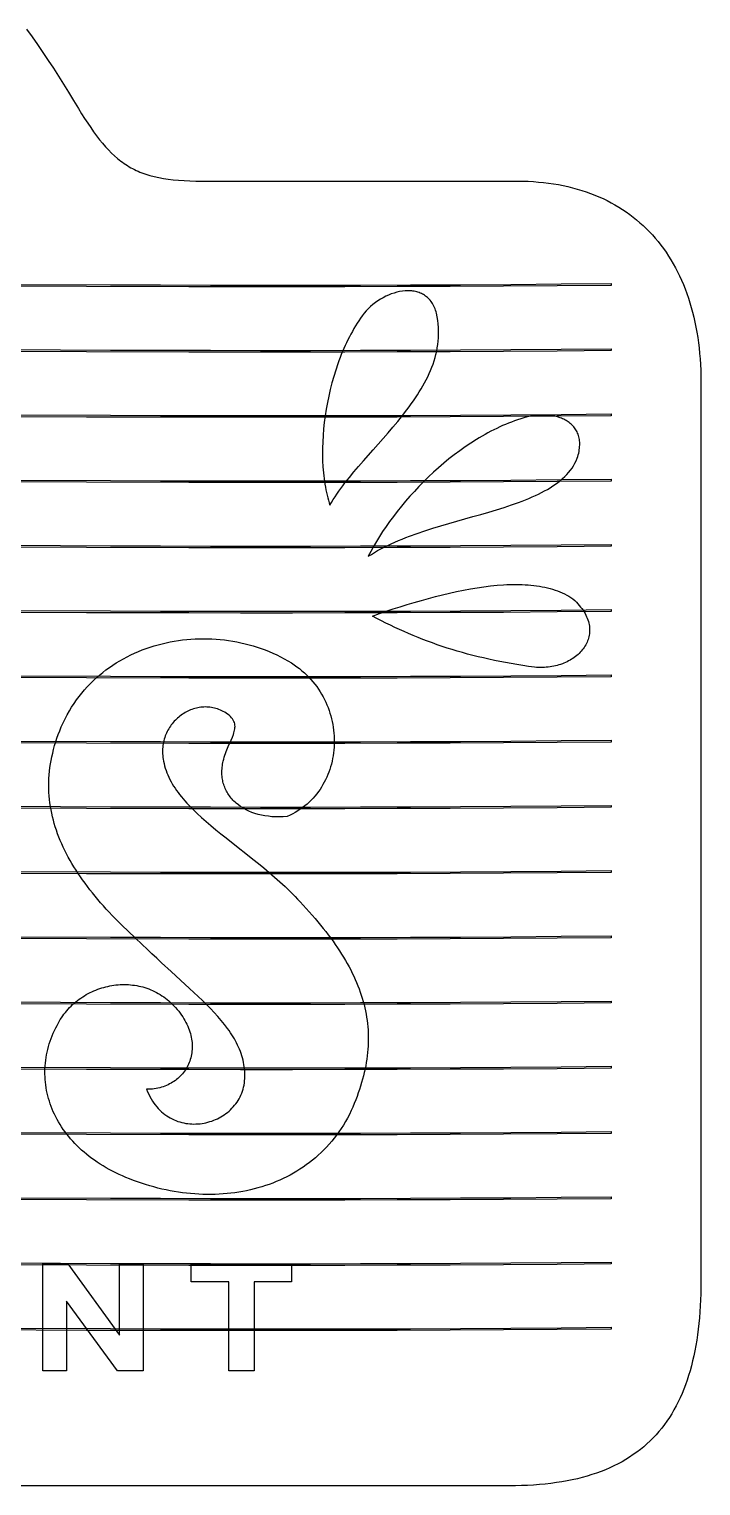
# Model space of a CAD drawing. Header units: millimetres. Extents: x 0 to 2228, y 0 to 1270.
# Drawn here: x 1789 to 2228, y 0 to 952 of the extents above; entities that cross this region are included whole.
import ezdxf

# ---------------------------------------------------------------- set-up
doc = ezdxf.new("R2010")
doc.units = ezdxf.units.MM
for name, color, linetype in [('CUT_CABINET', 1, 'Continuous'), ('DETAIL_ENGRAVE', 8, 'Continuous'), ('VINYL_ESPRESSO', 7, 'Continuous'), ('VINYL_GOLD', 2, 'Continuous'), ('VINYL_GREEN', 3, 'Continuous'), ('VINYL_RED', 1, 'Continuous')]:
    doc.layers.add(name, color=color, linetype=linetype)

msp = doc.modelspace()

# ---------------------------------------------------------------- linework, layer by layer
at = {"layer": 'CUT_CABINET'}
msp.add_lwpolyline([(1787.57, 951.5), (1791.18, 946.46), (1794.75, 941.38), (1798.26, 936.27), (1801.72, 931.12), (1805.14, 925.95), (1808.5, 920.74), (1811.82, 915.5), (1815.08, 910.23), (1818.29, 904.92), (1821.45, 899.58), (1823.51, 896.26), (1825.54, 893.09), (1827.53, 890.05), (1829.49, 887.15), (1831.43, 884.39), (1833.36, 881.77), (1835.28, 879.28), (1837.2, 876.91), (1839.13, 874.67), (1841.08, 872.56), (1843.05, 870.57), (1845.04, 868.69), (1847.08, 866.93), (1849.16, 865.29), (1850.22, 864.51), (1851.29, 863.76), (1852.37, 863.03), (1853.48, 862.33), (1854.59, 861.66), (1855.73, 861.01), (1856.88, 860.39), (1858.05, 859.8), (1859.25, 859.23), (1860.46, 858.69), (1861.69, 858.17), (1862.95, 857.67), (1864.23, 857.2), (1865.54, 856.75), (1868.22, 855.93), (1871.02, 855.19), (1873.93, 854.54), (1876.96, 853.98), (1880.12, 853.5), (1883.42, 853.11), (1886.86, 852.79), (1890.46, 852.54), (1894.21, 852.37), (1898.13, 852.27), (1902.21, 852.24), (2108.31, 852.24), (2111.81, 852.2), (2115.27, 852.09), (2118.68, 851.91), (2122.05, 851.65), (2125.37, 851.33), (2128.64, 850.93), (2131.87, 850.46), (2135.05, 849.93), (2138.18, 849.32), (2141.26, 848.64), (2144.3, 847.89), (2147.29, 847.08), (2150.23, 846.19), (2153.12, 845.24), (2155.96, 844.23), (2158.75, 843.14), (2161.49, 841.99), (2164.18, 840.77), (2166.82, 839.49), (2169.41, 838.14), (2171.95, 836.73), (2174.43, 835.26), (2176.87, 833.72), (2179.25, 832.12), (2181.58, 830.45), (2183.86, 828.72), (2186.08, 826.93), (2188.25, 825.08), (2190.37, 823.17), (2192.43, 821.2), (2194.44, 819.17), (2196.39, 817.08), (2198.29, 814.92), (2200.13, 812.71), (2201.92, 810.45), (2203.65, 808.12), (2205.32, 805.74), (2206.94, 803.3), (2208.5, 800.8), (2210.01, 798.25), (2211.45, 795.64), (2212.84, 792.98), (2214.17, 790.26), (2215.44, 787.49), (2216.65, 784.66), (2217.81, 781.78), (2218.9, 778.85), (2219.93, 775.86), (2220.91, 772.83), (2221.82, 769.74), (2222.67, 766.6), (2223.46, 763.41), (2224.19, 760.17), (2224.86, 756.88), (2225.47, 753.54), (2226.01, 750.15), (2226.49, 746.71), (2226.91, 743.23), (2227.26, 739.7), (2227.55, 736.12), (2227.78, 732.49), (2227.94, 728.82), (2228.04, 725.1), (2228.07, 721.34), (2228.07, 133.68), (2228.04, 129.54), (2227.96, 125.46), (2227.83, 121.45), (2227.64, 117.5), (2227.4, 113.61), (2227.1, 109.79), (2226.75, 106.04), (2226.34, 102.35), (2225.88, 98.73), (2225.35, 95.17), (2224.78, 91.68), (2224.14, 88.25), (2223.45, 84.89), (2222.7, 81.59), (2221.89, 78.36), (2221.02, 75.2), (2220.09, 72.1), (2219.11, 69.06), (2218.06, 66.09), (2216.95, 63.19), (2215.79, 60.35), (2214.56, 57.57), (2213.27, 54.86), (2211.91, 52.22), (2210.5, 49.64), (2209.02, 47.13), (2207.48, 44.68), (2205.88, 42.3), (2204.21, 39.98), (2202.48, 37.73), (2200.69, 35.54), (2198.83, 33.42), (2196.9, 31.36), (2194.91, 29.37), (2192.85, 27.45), (2190.73, 25.59), (2188.54, 23.79), (2186.28, 22.06), (2183.95, 20.4), (2181.56, 18.8), (2179.1, 17.27), (2176.57, 15.8), (2173.97, 14.39), (2171.3, 13.06), (2168.56, 11.78), (2165.75, 10.57), (2162.87, 9.43), (2159.92, 8.36), (2156.9, 7.34), (2153.81, 6.4), (2150.64, 5.52), (2147.4, 4.7), (2144.09, 3.95), (2140.71, 3.26), (2137.25, 2.64), (2133.71, 2.09), (2130.11, 1.6), (2126.43, 1.17), (2122.67, 0.82), (2118.84, 0.52), (2114.93, 0.29), (2110.94, 0.13), (2106.88, 0.03), (2102.74, 0), (125.33, 0)], dxfattribs=at)
at = {"layer": 'DETAIL_ENGRAVE'}
for points in [[(1777.15, 784.78), (1842.5, 784.51), (1875.15, 784.41), (1907.79, 784.34), (1940.42, 784.3), (1973.07, 784.3), (2005.74, 784.35), (2038.42, 784.45), (2071.14, 784.59), (2103.91, 784.8), (2136.72, 785.06), (2169.58, 785.39), (2169.58, 784.14), (2134.22, 783.85), (2099.13, 783.61), (2064.31, 783.43), (2029.74, 783.3), (1995.41, 783.21), (1961.3, 783.17), (1927.39, 783.17), (1893.69, 783.2), (1826.79, 783.35), (1760.5, 783.6)], [(1777.15, 742.17), (1842.5, 741.9), (1875.15, 741.8), (1907.79, 741.73), (1940.42, 741.69), (1973.07, 741.69), (2005.74, 741.74), (2038.42, 741.83), (2071.14, 741.98), (2103.91, 742.19), (2136.72, 742.45), (2169.58, 742.78), (2169.58, 741.53), (2134.22, 741.23), (2099.13, 741), (2064.31, 740.82), (2029.74, 740.68), (1995.41, 740.6), (1961.3, 740.56), (1927.39, 740.56), (1893.69, 740.59), (1826.79, 740.74), (1760.5, 740.98)], [(1777.15, 699.56), (1842.5, 699.28), (1875.15, 699.18), (1907.79, 699.11), (1940.42, 699.08), (1973.07, 699.08), (2005.74, 699.13), (2038.42, 699.22), (2071.14, 699.37), (2103.91, 699.57), (2136.72, 699.84), (2169.58, 700.17), (2169.58, 698.92), (2134.22, 698.62), (2099.13, 698.39), (2064.31, 698.2), (2029.74, 698.07), (1995.41, 697.99), (1961.3, 697.95), (1927.39, 697.94), (1893.69, 697.98), (1826.79, 698.13), (1760.5, 698.37)], [(1777.15, 656.95), (1842.5, 656.67), (1875.15, 656.57), (1907.79, 656.5), (1940.42, 656.47), (1973.07, 656.47), (2005.74, 656.52), (2038.42, 656.61), (2071.14, 656.76), (2103.91, 656.96), (2136.72, 657.23), (2169.58, 657.56), (2169.58, 656.31), (2134.22, 656.01), (2099.13, 655.77), (2064.31, 655.59), (2029.74, 655.46), (1995.41, 655.38), (1961.3, 655.33), (1927.39, 655.33), (1893.69, 655.36), (1826.79, 655.52), (1760.5, 655.76)], [(1777.15, 614.34), (1842.5, 614.06), (1875.15, 613.96), (1907.79, 613.89), (1940.42, 613.85), (1973.07, 613.86), (2005.74, 613.9), (2038.42, 614), (2071.14, 614.15), (2103.91, 614.35), (2136.72, 614.62), (2169.58, 614.95), (2169.58, 613.69), (2134.22, 613.4), (2099.13, 613.16), (2064.31, 612.98), (2029.74, 612.85), (1995.41, 612.76), (1961.3, 612.72), (1927.39, 612.72), (1893.69, 612.75), (1826.79, 612.9), (1760.5, 613.15)], [(1777.15, 571.72), (1842.5, 571.45), (1875.15, 571.35), (1907.79, 571.28), (1940.42, 571.24), (1973.07, 571.25), (2005.74, 571.29), (2038.42, 571.39), (2071.14, 571.53), (2103.91, 571.74), (2136.72, 572), (2169.58, 572.34), (2169.58, 571.08), (2134.22, 570.79), (2099.13, 570.55), (2064.31, 570.37), (2029.74, 570.24), (1995.41, 570.15), (1961.3, 570.11), (1927.39, 570.11), (1893.69, 570.14), (1826.79, 570.29), (1760.5, 570.54)], [(1777.15, 529.11), (1842.5, 528.84), (1875.15, 528.74), (1907.79, 528.67), (1940.42, 528.63), (1973.07, 528.63), (2005.74, 528.68), (2038.42, 528.78), (2071.14, 528.92), (2103.91, 529.13), (2136.72, 529.39), (2169.58, 529.72), (2169.58, 528.47), (2134.22, 528.17), (2099.13, 527.94), (2064.31, 527.76), (2029.74, 527.62), (1995.41, 527.54), (1961.3, 527.5), (1927.39, 527.5), (1893.69, 527.53), (1826.79, 527.68), (1760.5, 527.92)], [(1777.15, 486.5), (1842.5, 486.23), (1875.15, 486.12), (1907.79, 486.05), (1940.42, 486.02), (1973.07, 486.02), (2005.74, 486.07), (2038.42, 486.16), (2071.14, 486.31), (2103.91, 486.52), (2136.72, 486.78), (2169.58, 487.11), (2169.58, 485.86), (2134.22, 485.56), (2099.13, 485.33), (2064.31, 485.14), (2029.74, 485.01), (1995.41, 484.93), (1961.3, 484.89), (1927.39, 484.88), (1893.69, 484.92), (1826.79, 485.07), (1760.5, 485.31)], [(1777.15, 443.89), (1842.5, 443.61), (1875.15, 443.51), (1907.79, 443.44), (1940.42, 443.41), (1973.07, 443.41), (2005.74, 443.46), (2038.42, 443.55), (2071.14, 443.7), (2103.91, 443.9), (2136.72, 444.17), (2169.58, 444.5), (2169.58, 443.25), (2134.22, 442.95), (2099.13, 442.71), (2064.31, 442.53), (2029.74, 442.4), (1995.41, 442.32), (1961.3, 442.28), (1927.39, 442.27), (1893.69, 442.3), (1826.79, 442.46), (1760.5, 442.7)], [(1777.15, 401.28), (1842.5, 401), (1875.15, 400.9), (1907.79, 400.83), (1940.42, 400.79), (1973.07, 400.8), (2005.74, 400.85), (2038.42, 400.94), (2071.14, 401.09), (2103.91, 401.29), (2136.72, 401.56), (2169.58, 401.89), (2169.58, 400.63), (2134.22, 400.34), (2099.13, 400.1), (2064.31, 399.92), (2029.74, 399.79), (1995.41, 399.7), (1961.3, 399.66), (1927.39, 399.66), (1893.69, 399.69), (1826.79, 399.85), (1760.5, 400.09)], [(1777.15, 358.66), (1842.5, 358.39), (1875.15, 358.29), (1907.79, 358.22), (1940.42, 358.18), (1973.07, 358.19), (2005.74, 358.23), (2038.42, 358.33), (2071.14, 358.48), (2103.91, 358.68), (2136.72, 358.95), (2169.58, 359.28), (2169.58, 358.02), (2134.22, 357.73), (2099.13, 357.49), (2064.31, 357.31), (2029.74, 357.18), (1995.41, 357.09), (1961.3, 357.05), (1927.39, 357.05), (1893.69, 357.08), (1826.79, 357.23), (1760.5, 357.48)], [(1777.15, 316.05), (1842.5, 315.78), (1875.15, 315.68), (1907.79, 315.61), (1940.42, 315.57), (1973.07, 315.57), (2005.74, 315.62), (2038.42, 315.72), (2071.14, 315.86), (2103.91, 316.07), (2136.72, 316.33), (2169.58, 316.66), (2169.58, 315.41), (2134.22, 315.12), (2099.13, 314.88), (2064.31, 314.7), (2029.74, 314.57), (1995.41, 314.48), (1961.3, 314.44), (1927.39, 314.44), (1893.69, 314.47), (1826.79, 314.62), (1760.5, 314.87)], [(1777.15, 273.44), (1842.5, 273.17), (1875.15, 273.07), (1907.79, 273), (1940.42, 272.96), (1973.07, 272.96), (2005.74, 273.01), (2038.42, 273.1), (2071.14, 273.25), (2103.91, 273.46), (2136.72, 273.72), (2169.58, 274.05), (2169.58, 272.8), (2134.22, 272.5), (2099.13, 272.27), (2064.31, 272.08), (2029.74, 271.95), (1995.41, 271.87), (1961.3, 271.83), (1927.39, 271.83), (1893.69, 271.86), (1826.79, 272.01), (1760.5, 272.25)], [(1777.15, 230.83), (1842.5, 230.55), (1875.15, 230.45), (1907.79, 230.38), (1940.42, 230.35), (1973.07, 230.35), (2005.74, 230.4), (2038.42, 230.49), (2071.14, 230.64), (2103.91, 230.84), (2136.72, 231.11), (2169.58, 231.44), (2169.58, 230.19), (2134.22, 229.89), (2099.13, 229.66), (2064.31, 229.47), (2029.74, 229.34), (1995.41, 229.26), (1961.3, 229.22), (1927.39, 229.21), (1893.69, 229.25), (1826.79, 229.4), (1760.5, 229.64)], [(1777.15, 188.22), (1842.5, 187.94), (1875.15, 187.84), (1907.79, 187.77), (1940.42, 187.74), (1973.07, 187.74), (2005.74, 187.79), (2038.42, 187.88), (2071.14, 188.03), (2103.91, 188.23), (2136.72, 188.5), (2169.58, 188.83), (2169.58, 187.58), (2134.22, 187.28), (2099.13, 187.04), (2064.31, 186.86), (2029.74, 186.73), (1995.41, 186.65), (1961.3, 186.6), (1927.39, 186.6), (1893.69, 186.63), (1826.79, 186.79), (1760.5, 187.03)], [(1777.15, 145.61), (1842.5, 145.33), (1875.15, 145.23), (1907.79, 145.16), (1940.42, 145.12), (1973.07, 145.13), (2005.74, 145.17), (2038.42, 145.27), (2071.14, 145.42), (2103.91, 145.62), (2136.72, 145.89), (2169.58, 146.22), (2169.58, 144.96), (2134.22, 144.67), (2099.13, 144.43), (2064.31, 144.25), (2029.74, 144.12), (1995.41, 144.03), (1961.3, 143.99), (1927.39, 143.99), (1893.69, 144.02), (1826.79, 144.17), (1760.5, 144.42)], [(1777.15, 102.99), (1842.5, 102.72), (1875.15, 102.62), (1907.79, 102.55), (1940.42, 102.51), (1973.07, 102.52), (2005.74, 102.56), (2038.42, 102.66), (2071.14, 102.8), (2103.91, 103.01), (2136.72, 103.27), (2169.58, 103.61), (2169.58, 102.35), (2134.22, 102.06), (2099.13, 101.82), (2064.31, 101.64), (2029.74, 101.51), (1995.41, 101.42), (1961.3, 101.38), (1927.39, 101.38), (1893.69, 101.41), (1826.79, 101.56), (1760.5, 101.81)]]:
    msp.add_lwpolyline(points, dxfattribs=at)
at = {"layer": 'VINYL_ESPRESSO'}
for points in [[(1798.29, 75.2), (1798.29, 144.97), (1814.49, 144.97), (1848.24, 98.38), (1848.24, 144.97), (1863.71, 144.97), (1863.71, 75.2), (1847, 75.2), (1813.76, 120.7), (1813.76, 75.2)], [(1919.63, 75.2), (1919.63, 133.17), (1895.16, 133.17), (1895.16, 144.97), (1960.7, 144.97), (1960.7, 133.17), (1936.29, 133.17), (1936.29, 75.2)]]:
    msp.add_lwpolyline(points, close=True, dxfattribs=at)
at = {"layer": 'VINYL_GOLD'}
msp.add_lwpolyline([(2013.62, 568.16), (2018.08, 569.72), (2022.58, 571.25), (2027.13, 572.76), (2031.69, 574.23), (2036.29, 575.67), (2040.89, 577.06), (2045.51, 578.4), (2050.13, 579.69), (2054.74, 580.91), (2059.35, 582.07), (2063.94, 583.16), (2068.5, 584.17), (2073.03, 585.09), (2077.53, 585.93), (2081.98, 586.67), (2086.38, 587.31), (2090.72, 587.84), (2095, 588.26), (2099.21, 588.57), (2101.29, 588.67), (2103.35, 588.75), (2105.38, 588.79), (2107.39, 588.8), (2109.39, 588.78), (2111.35, 588.72), (2113.3, 588.63), (2115.21, 588.5), (2117.11, 588.33), (2118.97, 588.13), (2120.81, 587.89), (2122.62, 587.62), (2124.4, 587.3), (2126.15, 586.94), (2127.87, 586.54), (2129.56, 586.11), (2131.22, 585.63), (2132.84, 585.1), (2134.43, 584.54), (2135.98, 583.93), (2137.5, 583.27), (2138.98, 582.57), (2140.42, 581.82), (2141.83, 581.03), (2143.19, 580.19), (2144.52, 579.3), (2145.66, 578.25), (2146.73, 577.2), (2147.73, 576.15), (2148.67, 575.1), (2149.55, 574.04), (2150.35, 572.98), (2151.1, 571.93), (2151.78, 570.87), (2152.4, 569.82), (2152.96, 568.77), (2153.46, 567.72), (2153.9, 566.67), (2154.28, 565.63), (2154.61, 564.6), (2154.88, 563.57), (2155.09, 562.54), (2155.25, 561.53), (2155.36, 560.52), (2155.42, 559.52), (2155.42, 558.53), (2155.37, 557.55), (2155.28, 556.58), (2155.14, 555.62), (2154.95, 554.67), (2154.71, 553.74), (2154.43, 552.82), (2154.1, 551.91), (2153.73, 551.02), (2153.31, 550.15), (2152.86, 549.29), (2152.36, 548.44), (2151.83, 547.62), (2151.25, 546.81), (2150.64, 546.02), (2149.99, 545.26), (2149.31, 544.51), (2148.59, 543.78), (2147.84, 543.08), (2147.05, 542.4), (2146.23, 541.74), (2145.38, 541.1), (2144.5, 540.49), (2143.59, 539.91), (2142.66, 539.35), (2141.69, 538.82), (2140.7, 538.31), (2139.68, 537.84), (2138.64, 537.39), (2137.58, 536.97), (2136.49, 536.59), (2135.38, 536.23), (2134.26, 535.91), (2133.11, 535.61), (2131.94, 535.35), (2130.75, 535.13), (2129.55, 534.94), (2128.34, 534.78), (2127.1, 534.66), (2125.86, 534.58), (2124.6, 534.53), (2123.33, 534.53), (2122.05, 534.56), (2120.75, 534.63), (2119.45, 534.74), (2115.56, 535.28), (2111.72, 535.85), (2107.92, 536.45), (2104.17, 537.09), (2100.46, 537.76), (2096.8, 538.46), (2093.18, 539.19), (2089.6, 539.96), (2086.06, 540.76), (2082.56, 541.59), (2079.11, 542.46), (2075.68, 543.35), (2072.3, 544.28), (2068.95, 545.25), (2065.64, 546.24), (2062.36, 547.27), (2059.11, 548.33), (2055.89, 549.42), (2052.71, 550.55), (2049.55, 551.71), (2046.43, 552.9), (2043.33, 554.12), (2040.25, 555.38), (2037.2, 556.67), (2034.18, 557.99), (2031.18, 559.35), (2028.2, 560.73), (2025.25, 562.15), (2022.31, 563.6), (2019.4, 565.09), (2016.5, 566.61)], close=True, dxfattribs=at)
at = {"layer": 'VINYL_GREEN'}
msp.add_lwpolyline([(2010.83, 607.15), (2012.82, 608.43), (2014.86, 609.68), (2016.95, 610.89), (2019.1, 612.06), (2021.29, 613.2), (2023.52, 614.3), (2025.8, 615.37), (2028.12, 616.41), (2030.48, 617.42), (2032.87, 618.41), (2035.29, 619.37), (2037.75, 620.3), (2042.74, 622.1), (2047.82, 623.82), (2052.98, 625.46), (2058.19, 627.05), (2063.44, 628.6), (2068.7, 630.11), (2079.19, 633.08), (2084.38, 634.55), (2089.51, 636.04), (2094.56, 637.56), (2099.51, 639.11), (2104.33, 640.71), (2109.02, 642.37), (2111.3, 643.23), (2113.55, 644.1), (2115.74, 645), (2117.89, 645.92), (2120, 646.86), (2122.05, 647.82), (2124.04, 648.82), (2125.98, 649.84), (2127.86, 650.89), (2129.68, 651.97), (2131.43, 653.09), (2133.12, 654.24), (2134.74, 655.42), (2136.28, 656.64), (2137.76, 657.9), (2139.15, 659.2), (2140.47, 660.54), (2141.71, 661.93), (2142.87, 663.35), (2143.93, 664.83), (2144.91, 666.35), (2145.8, 667.92), (2146.6, 669.54), (2147.3, 671.21), (2147.67, 672.37), (2147.99, 673.51), (2148.26, 674.62), (2148.49, 675.71), (2148.67, 676.77), (2148.8, 677.82), (2148.89, 678.83), (2148.94, 679.82), (2148.95, 680.79), (2148.91, 681.73), (2148.83, 682.65), (2148.72, 683.54), (2148.56, 684.41), (2148.37, 685.26), (2148.14, 686.08), (2147.87, 686.87), (2147.57, 687.64), (2147.23, 688.39), (2146.85, 689.11), (2146.45, 689.81), (2146.01, 690.48), (2145.54, 691.13), (2145.04, 691.76), (2144.51, 692.36), (2143.95, 692.93), (2143.37, 693.48), (2142.75, 694.01), (2142.11, 694.51), (2141.44, 694.99), (2140.75, 695.44), (2140.03, 695.87), (2139.3, 696.27), (2138.53, 696.65), (2137.75, 697.01), (2136.95, 697.34), (2136.12, 697.64), (2134.42, 698.18), (2132.64, 698.62), (2130.81, 698.96), (2128.91, 699.21), (2126.97, 699.36), (2124.98, 699.41), (2122.95, 699.36), (2120.9, 699.21), (2118.82, 698.96), (2116.73, 698.62), (2114.62, 698.18), (2112.51, 697.64), (2110.41, 697.01), (2108.31, 696.27), (2106.36, 695.6), (2104.4, 694.89), (2102.46, 694.13), (2100.52, 693.34), (2098.58, 692.52), (2096.65, 691.65), (2094.73, 690.75), (2092.81, 689.82), (2090.91, 688.85), (2089.01, 687.84), (2087.12, 686.81), (2085.23, 685.74), (2083.36, 684.64), (2081.5, 683.51), (2077.81, 681.17), (2074.16, 678.72), (2070.56, 676.16), (2067.01, 673.51), (2063.52, 670.77), (2060.08, 667.94), (2056.71, 665.03), (2053.41, 662.06), (2050.17, 659.02), (2047.01, 655.93), (2043.93, 652.78), (2040.92, 649.59), (2038, 646.36), (2035.17, 643.11), (2032.43, 639.82), (2029.79, 636.53), (2027.24, 633.22), (2024.79, 629.9), (2022.45, 626.59), (2020.22, 623.29), (2018.11, 620), (2016.1, 616.74), (2014.22, 613.5), (2012.46, 610.31)], close=True, dxfattribs=at)
at = {"layer": 'VINYL_RED'}
for points in [[(1985.77, 640.57), (1986.84, 642.4), (1987.96, 644.22), (1989.13, 646.04), (1990.34, 647.85), (1991.6, 649.67), (1992.9, 651.48), (1994.24, 653.29), (1995.61, 655.09), (1998.46, 658.71), (2001.42, 662.32), (2004.48, 665.93), (2007.61, 669.55), (2014.03, 676.82), (2020.53, 684.14), (2023.75, 687.83), (2026.94, 691.55), (2030.07, 695.29), (2033.11, 699.06), (2036.06, 702.86), (2037.5, 704.77), (2038.9, 706.7), (2040.26, 708.63), (2041.59, 710.58), (2042.89, 712.53), (2044.13, 714.49), (2045.34, 716.47), (2046.5, 718.46), (2047.61, 720.46), (2048.67, 722.47), (2049.68, 724.5), (2050.63, 726.53), (2051.52, 728.58), (2052.35, 730.65), (2053.12, 732.73), (2053.82, 734.82), (2054.45, 736.93), (2055.02, 739.06), (2055.51, 741.2), (2055.92, 743.36), (2056.26, 745.53), (2056.52, 747.72), (2056.69, 749.93), (2056.78, 752.15), (2056.78, 754.4), (2056.69, 756.66), (2056.51, 758.94), (2056.24, 761.24), (2055.87, 763.56), (2055.39, 765.9), (2055.12, 766.92), (2054.81, 767.91), (2054.47, 768.85), (2054.1, 769.75), (2053.7, 770.62), (2053.27, 771.44), (2052.81, 772.23), (2052.33, 772.98), (2051.82, 773.69), (2051.29, 774.37), (2050.73, 775), (2050.15, 775.6), (2049.55, 776.17), (2048.92, 776.7), (2048.27, 777.19), (2047.61, 777.65), (2046.92, 778.07), (2046.21, 778.46), (2045.49, 778.82), (2044.75, 779.14), (2043.99, 779.43), (2043.22, 779.68), (2042.44, 779.91), (2041.64, 780.1), (2040.83, 780.26), (2040, 780.38), (2039.17, 780.48), (2038.32, 780.55), (2037.47, 780.59), (2036.6, 780.59), (2034.85, 780.52), (2033.08, 780.33), (2031.29, 780.04), (2029.49, 779.63), (2027.68, 779.12), (2025.87, 778.5), (2024.08, 777.79), (2022.3, 776.98), (2020.54, 776.08), (2018.81, 775.09), (2017.11, 774.01), (2015.46, 772.85), (2013.85, 771.61), (2012.3, 770.29), (2010.81, 768.9), (2009.39, 767.43), (2008.05, 765.9), (2006.89, 764.31), (2005.75, 762.69), (2004.63, 761.04), (2003.54, 759.35), (2002.48, 757.63), (2001.44, 755.88), (2000.43, 754.1), (1999.44, 752.29), (1998.47, 750.45), (1997.53, 748.59), (1996.62, 746.7), (1995.73, 744.79), (1994.87, 742.85), (1994.03, 740.89), (1993.21, 738.91), (1992.43, 736.92), (1991.66, 734.9), (1990.93, 732.87), (1989.53, 728.75), (1988.24, 724.58), (1987.05, 720.37), (1985.96, 716.12), (1984.98, 711.84), (1984.1, 707.54), (1983.33, 703.23), (1982.67, 698.93), (1982.11, 694.63), (1981.66, 690.35), (1981.31, 686.1), (1981.08, 681.88), (1980.95, 677.72), (1980.93, 673.6), (1981.02, 669.55), (1981.23, 665.58), (1981.54, 661.68), (1981.74, 659.77), (1981.96, 657.88), (1982.22, 656.02), (1982.5, 654.18), (1982.81, 652.37), (1983.15, 650.59), (1983.51, 648.84), (1983.91, 647.12), (1984.33, 645.43), (1984.78, 643.78), (1985.26, 642.15)], [(1957.92, 437.26), (1955.33, 437.05), (1952.8, 436.96), (1950.32, 436.98), (1947.9, 437.1), (1945.54, 437.33), (1943.24, 437.66), (1941.01, 438.08), (1938.86, 438.61), (1936.77, 439.23), (1934.76, 439.93), (1932.84, 440.73), (1930.99, 441.62), (1929.23, 442.58), (1927.56, 443.63), (1925.98, 444.76), (1924.5, 445.96), (1923.79, 446.59), (1923.11, 447.24), (1922.45, 447.9), (1921.82, 448.59), (1921.22, 449.29), (1920.64, 450), (1920.09, 450.73), (1919.57, 451.48), (1919.07, 452.25), (1918.6, 453.03), (1918.16, 453.82), (1917.75, 454.63), (1917.37, 455.46), (1917.02, 456.3), (1916.69, 457.15), (1916.4, 458.02), (1916.14, 458.9), (1915.91, 459.79), (1915.71, 460.69), (1915.54, 461.61), (1915.4, 462.54), (1915.3, 463.48), (1915.23, 464.43), (1915.19, 465.4), (1915.19, 466.37), (1915.22, 467.36), (1915.29, 468.35), (1915.39, 469.36), (1915.52, 470.37), (1915.69, 471.39), (1915.9, 472.42), (1916.14, 473.46), (1916.42, 474.75), (1916.75, 476.01), (1917.12, 477.24), (1917.52, 478.44), (1917.94, 479.61), (1918.39, 480.75), (1919.32, 482.95), (1921.18, 487.07), (1922.03, 489.01), (1922.75, 490.87), (1923.06, 491.78), (1923.32, 492.67), (1923.53, 493.54), (1923.67, 494.41), (1923.76, 495.26), (1923.78, 496.1), (1923.72, 496.93), (1923.58, 497.75), (1923.36, 498.56), (1923.04, 499.36), (1922.63, 500.16), (1922.12, 500.96), (1921.5, 501.75), (1920.76, 502.53), (1919.91, 503.32), (1918.93, 504.1), (1918.01, 504.73), (1917.07, 505.31), (1916.13, 505.84), (1915.18, 506.33), (1914.22, 506.77), (1913.26, 507.16), (1912.28, 507.51), (1911.3, 507.81), (1910.32, 508.07), (1909.33, 508.29), (1908.34, 508.46), (1907.35, 508.59), (1906.36, 508.68), (1905.37, 508.73), (1904.38, 508.74), (1903.39, 508.71), (1902.4, 508.65), (1901.42, 508.54), (1900.45, 508.4), (1899.48, 508.21), (1898.51, 508), (1897.56, 507.75), (1896.61, 507.46), (1895.67, 507.14), (1894.74, 506.78), (1893.83, 506.39), (1892.93, 505.97), (1892.04, 505.52), (1891.16, 505.04), (1890.3, 504.52), (1889.46, 503.98), (1888.64, 503.4), (1887.83, 502.8), (1887.04, 502.17), (1886.28, 501.52), (1885.53, 500.83), (1884.81, 500.12), (1884.11, 499.39), (1883.43, 498.63), (1882.78, 497.85), (1882.15, 497.04), (1881.56, 496.21), (1880.99, 495.36), (1880.44, 494.48), (1879.93, 493.59), (1879.45, 492.67), (1879, 491.74), (1878.59, 490.78), (1878.2, 489.81), (1877.85, 488.82), (1877.54, 487.82), (1877.27, 486.79), (1877.03, 485.75), (1876.83, 484.7), (1876.67, 483.63), (1876.55, 482.55), (1876.47, 481.45), (1876.43, 480.34), (1876.44, 479.22), (1876.49, 478.09), (1876.58, 476.95), (1876.72, 475.8), (1876.91, 474.64), (1877.15, 473.46), (1877.44, 471.91), (1877.8, 470.36), (1878.22, 468.84), (1878.7, 467.32), (1879.24, 465.82), (1879.84, 464.34), (1880.5, 462.87), (1881.21, 461.41), (1881.97, 459.96), (1882.79, 458.52), (1883.66, 457.09), (1884.58, 455.68), (1885.55, 454.27), (1886.56, 452.87), (1887.62, 451.48), (1888.72, 450.1), (1889.87, 448.72), (1891.06, 447.35), (1892.29, 445.99), (1893.56, 444.63), (1896.2, 441.93), (1898.98, 439.24), (1901.89, 436.57), (1904.92, 433.9), (1908.05, 431.23), (1911.27, 428.56), (1914.57, 425.87), (1917.94, 423.18), (1924.85, 417.74), (1931.91, 412.19), (1935.47, 409.36), (1939.03, 406.49), (1942.58, 403.58), (1946.11, 400.62), (1949.62, 397.6), (1953.08, 394.53), (1956.48, 391.39), (1959.82, 388.19), (1963.09, 384.91), (1964.69, 383.24), (1966.27, 381.56), (1970.35, 377.14), (1974.24, 372.77), (1976.1, 370.6), (1977.92, 368.45), (1979.69, 366.3), (1981.42, 364.16), (1983.09, 362.02), (1984.71, 359.9), (1986.29, 357.79), (1987.81, 355.68), (1989.29, 353.58), (1990.72, 351.48), (1992.1, 349.39), (1993.43, 347.31), (1994.71, 345.23), (1995.94, 343.16), (1997.12, 341.09), (1998.26, 339.02), (1999.34, 336.96), (2000.38, 334.9), (2001.37, 332.84), (2002.3, 330.79), (2003.19, 328.74), (2004.03, 326.68), (2004.83, 324.63), (2005.57, 322.58), (2006.26, 320.53), (2006.91, 318.48), (2007.5, 316.42), (2008.05, 314.37), (2008.55, 312.31), (2008.99, 310.25), (2009.39, 308.19), (2009.75, 306.12), (2010.05, 304.05), (2010.3, 301.98), (2010.5, 299.9), (2010.66, 297.81), (2010.77, 295.72), (2010.82, 293.63), (2010.83, 291.53), (2010.79, 289.42), (2010.7, 287.3), (2010.56, 285.18), (2010.37, 283.04), (2010.14, 280.9), (2009.85, 278.75), (2009.52, 276.59), (2009.13, 274.42), (2008.7, 272.24), (2008.22, 270.05), (2007.69, 267.85), (2007.11, 265.63), (2006.48, 263.4), (2005.8, 261.16), (2005.08, 258.91), (2004.3, 256.64), (2003.48, 254.36), (2002.61, 252.07), (2001.68, 249.76), (2000.71, 247.43), (1999.69, 245.09), (1998.49, 242.64), (1997.23, 240.24), (1995.92, 237.9), (1994.55, 235.62), (1993.13, 233.4), (1991.65, 231.23), (1990.13, 229.12), (1988.56, 227.07), (1986.94, 225.07), (1985.27, 223.13), (1983.55, 221.24), (1981.79, 219.42), (1979.99, 217.64), (1978.14, 215.93), (1976.25, 214.27), (1974.32, 212.67), (1972.35, 211.12), (1970.34, 209.63), (1968.3, 208.2), (1966.22, 206.82), (1964.1, 205.49), (1961.94, 204.23), (1959.76, 203.01), (1957.54, 201.86), (1955.29, 200.76), (1953.01, 199.71), (1950.71, 198.72), (1948.37, 197.79), (1946.01, 196.91), (1943.62, 196.09), (1941.21, 195.32), (1938.77, 194.61), (1936.31, 193.95), (1933.83, 193.35), (1931.33, 192.8), (1928.81, 192.31), (1926.27, 191.87), (1923.72, 191.48), (1921.15, 191.16), (1918.56, 190.88), (1915.96, 190.66), (1913.35, 190.5), (1910.73, 190.39), (1908.09, 190.33), (1905.45, 190.33), (1902.8, 190.38), (1900.14, 190.49), (1897.47, 190.65), (1894.8, 190.86), (1892.13, 191.13), (1889.45, 191.45), (1886.77, 191.83), (1884.09, 192.26), (1881.41, 192.74), (1878.73, 193.28), (1876.06, 193.87), (1873.38, 194.52), (1870.72, 195.22), (1868.05, 195.97), (1865.4, 196.77), (1862.75, 197.63), (1860.11, 198.54), (1857.49, 199.51), (1854.87, 200.53), (1852.54, 201.46), (1850.27, 202.43), (1848.04, 203.43), (1845.86, 204.47), (1843.73, 205.54), (1841.65, 206.64), (1839.62, 207.78), (1837.64, 208.95), (1835.71, 210.15), (1833.83, 211.37), (1832, 212.63), (1830.21, 213.92), (1828.48, 215.23), (1826.8, 216.57), (1825.16, 217.93), (1823.58, 219.33), (1822.05, 220.74), (1820.56, 222.18), (1819.13, 223.64), (1817.75, 225.13), (1816.41, 226.63), (1815.13, 228.16), (1813.9, 229.71), (1812.72, 231.27), (1811.59, 232.85), (1810.5, 234.46), (1809.47, 236.07), (1808.49, 237.71), (1807.57, 239.36), (1806.69, 241.02), (1805.86, 242.7), (1805.08, 244.39), (1804.36, 246.09), (1803.69, 247.81), (1803.06, 249.53), (1802.49, 251.27), (1801.97, 253.01), (1801.5, 254.77), (1801.08, 256.53), (1800.72, 258.3), (1800.4, 260.07), (1800.14, 261.85), (1799.93, 263.63), (1799.77, 265.42), (1799.66, 267.21), (1799.6, 269), (1799.6, 270.8), (1799.65, 272.59), (1799.74, 274.39), (1799.9, 276.18), (1800.1, 277.97), (1800.36, 279.76), (1800.66, 281.55), (1801.02, 283.33), (1801.44, 285.11), (1801.9, 286.89), (1802.42, 288.65), (1802.99, 290.41), (1803.61, 292.17), (1804.29, 293.91), (1805.02, 295.65), (1805.8, 297.37), (1806.63, 299.09), (1807.52, 300.79), (1808.19, 302.08), (1808.9, 303.34), (1809.64, 304.58), (1810.42, 305.78), (1811.22, 306.95), (1812.06, 308.1), (1812.94, 309.21), (1813.84, 310.3), (1814.77, 311.35), (1815.73, 312.37), (1816.71, 313.37), (1817.72, 314.33), (1818.76, 315.25), (1819.82, 316.15), (1820.91, 317.02), (1822.01, 317.85), (1823.14, 318.65), (1824.29, 319.41), (1825.46, 320.15), (1826.65, 320.85), (1827.85, 321.51), (1829.07, 322.15), (1830.31, 322.75), (1831.56, 323.31), (1832.82, 323.84), (1834.1, 324.33), (1835.39, 324.79), (1836.69, 325.22), (1838, 325.6), (1839.32, 325.96), (1840.65, 326.27), (1841.99, 326.55), (1843.33, 326.79), (1844.67, 327), (1846.03, 327.17), (1847.38, 327.3), (1848.73, 327.39), (1850.09, 327.45), (1851.45, 327.47), (1852.81, 327.44), (1854.16, 327.38), (1855.52, 327.28), (1856.87, 327.15), (1858.21, 326.97), (1859.55, 326.75), (1860.88, 326.49), (1862.21, 326.19), (1863.53, 325.86), (1864.84, 325.48), (1866.14, 325.06), (1867.42, 324.59), (1868.7, 324.09), (1869.96, 323.54), (1871.21, 322.96), (1872.44, 322.33), (1873.66, 321.66), (1874.86, 320.94), (1876.05, 320.18), (1877.21, 319.38), (1878.36, 318.54), (1879.48, 317.65), (1880.58, 316.71), (1881.66, 315.74), (1882.72, 314.71), (1883.87, 313.54), (1884.96, 312.35), (1885.99, 311.16), (1886.97, 309.96), (1887.89, 308.76), (1888.76, 307.55), (1889.58, 306.34), (1890.34, 305.12), (1891.05, 303.91), (1891.71, 302.7), (1892.32, 301.48), (1892.87, 300.27), (1893.38, 299.05), (1893.83, 297.84), (1894.24, 296.64), (1894.6, 295.44), (1894.91, 294.24), (1895.17, 293.05), (1895.39, 291.87), (1895.56, 290.69), (1895.68, 289.52), (1895.76, 288.36), (1895.8, 287.21), (1895.79, 286.08), (1895.74, 284.95), (1895.64, 283.84), (1895.51, 282.74), (1895.33, 281.65), (1895.11, 280.58), (1894.85, 279.52), (1894.55, 278.49), (1894.21, 277.46), (1893.83, 276.46), (1893.41, 275.48), (1892.96, 274.52), (1892.47, 273.57), (1891.94, 272.65), (1891.38, 271.75), (1890.78, 270.88), (1890.14, 270.03), (1889.48, 269.2), (1888.78, 268.4), (1888.04, 267.63), (1887.27, 266.88), (1886.48, 266.17), (1885.65, 265.48), (1884.79, 264.82), (1883.89, 264.19), (1882.97, 263.6), (1882.02, 263.03), (1881.05, 262.5), (1880.04, 262.01), (1879.01, 261.54), (1877.95, 261.12), (1876.86, 260.73), (1875.75, 260.38), (1874.61, 260.07), (1873.45, 259.79), (1872.27, 259.56), (1871.06, 259.36), (1869.83, 259.21), (1868.58, 259.1), (1867.3, 259.04), (1866.01, 259.01), (1866.69, 257.35), (1867.41, 255.76), (1868.18, 254.23), (1868.99, 252.77), (1869.85, 251.38), (1870.74, 250.06), (1871.68, 248.8), (1872.65, 247.6), (1873.65, 246.47), (1874.69, 245.4), (1875.76, 244.4), (1876.85, 243.46), (1877.98, 242.58), (1879.13, 241.76), (1880.3, 241), (1881.5, 240.3), (1882.72, 239.66), (1883.95, 239.08), (1885.21, 238.56), (1886.48, 238.09), (1887.76, 237.68), (1889.05, 237.33), (1890.35, 237.03), (1891.66, 236.79), (1892.98, 236.6), (1894.3, 236.46), (1895.62, 236.38), (1896.95, 236.35), (1898.27, 236.37), (1899.59, 236.44), (1900.91, 236.56), (1902.21, 236.73), (1903.52, 236.95), (1904.81, 237.22), (1906.09, 237.54), (1907.35, 237.9), (1908.6, 238.31), (1909.84, 238.77), (1911.05, 239.27), (1912.25, 239.81), (1913.42, 240.4), (1914.56, 241.03), (1915.69, 241.71), (1916.78, 242.42), (1917.84, 243.18), (1918.88, 243.98), (1919.88, 244.82), (1920.84, 245.7), (1921.77, 246.61), (1922.66, 247.57), (1923.51, 248.56), (1924.31, 249.59), (1925.08, 250.66), (1925.79, 251.76), (1926.46, 252.89), (1927.08, 254.06), (1927.65, 255.27), (1928.17, 256.5), (1928.63, 257.77), (1929.04, 259.07), (1929.39, 260.41), (1929.68, 261.77), (1929.9, 263.16), (1930.07, 264.58), (1930.17, 266.14), (1930.21, 267.68), (1930.2, 269.21), (1930.14, 270.72), (1930.02, 272.22), (1929.86, 273.71), (1929.63, 275.18), (1929.36, 276.64), (1929.04, 278.08), (1928.67, 279.52), (1928.26, 280.94), (1927.8, 282.35), (1927.29, 283.76), (1926.73, 285.15), (1926.14, 286.53), (1925.5, 287.91), (1924.81, 289.28), (1924.09, 290.63), (1923.33, 291.99), (1922.53, 293.33), (1921.69, 294.67), (1920.81, 296), (1919.9, 297.33), (1918.95, 298.66), (1916.96, 301.29), (1914.83, 303.92), (1912.58, 306.53), (1910.22, 309.14), (1907.76, 311.76), (1905.19, 314.37), (1902.53, 317), (1899.79, 319.63), (1896.98, 322.28), (1894.1, 324.96), (1888.16, 330.38), (1882.04, 335.93), (1875.81, 341.65), (1872.66, 344.58), (1869.51, 347.56), (1866.36, 350.6), (1863.22, 353.71), (1858.6, 357.88), (1854.12, 362.06), (1849.8, 366.25), (1845.64, 370.43), (1843.62, 372.53), (1841.65, 374.63), (1839.71, 376.73), (1837.82, 378.83), (1835.96, 380.93), (1834.16, 383.04), (1832.39, 385.15), (1830.67, 387.26), (1829, 389.37), (1827.37, 391.49), (1825.79, 393.61), (1824.25, 395.74), (1822.76, 397.87), (1821.32, 400), (1819.92, 402.14), (1818.58, 404.28), (1817.28, 406.42), (1816.03, 408.58), (1814.83, 410.73), (1813.69, 412.89), (1812.59, 415.06), (1811.54, 417.23), (1810.55, 419.41), (1809.61, 421.59), (1808.72, 423.78), (1807.89, 425.98), (1807.11, 428.18), (1806.39, 430.39), (1805.72, 432.61), (1805.1, 434.83), (1804.54, 437.06), (1804.04, 439.3), (1803.6, 441.54), (1803.21, 443.8), (1802.88, 446.06), (1802.61, 448.33), (1802.4, 450.61), (1802.25, 452.89), (1802.16, 455.19), (1802.13, 457.49), (1802.16, 459.81), (1802.25, 462.13), (1802.4, 464.46), (1802.62, 466.81), (1802.9, 469.16), (1803.25, 471.52), (1803.65, 473.89), (1804.13, 476.28), (1804.67, 478.67), (1805.27, 481.08), (1805.94, 483.49), (1806.68, 485.92), (1807.48, 488.36), (1808.36, 490.81), (1809.3, 493.27), (1810.31, 495.75), (1811.52, 498.45), (1812.8, 501.1), (1814.15, 503.68), (1815.58, 506.19), (1817.06, 508.64), (1818.62, 511.02), (1820.23, 513.34), (1821.91, 515.59), (1823.65, 517.78), (1825.44, 519.9), (1827.29, 521.95), (1829.2, 523.94), (1831.16, 525.87), (1833.17, 527.73), (1835.22, 529.53), (1837.33, 531.26), (1839.48, 532.92), (1841.68, 534.52), (1843.92, 536.05), (1846.2, 537.52), (1848.52, 538.93), (1850.87, 540.26), (1853.26, 541.54), (1855.69, 542.74), (1858.15, 543.89), (1860.64, 544.96), (1863.15, 545.98), (1865.7, 546.92), (1868.26, 547.8), (1870.86, 548.62), (1873.47, 549.37), (1876.1, 550.05), (1878.76, 550.67), (1881.43, 551.23), (1884.11, 551.72), (1886.81, 552.14), (1889.52, 552.5), (1892.24, 552.8), (1894.96, 553.02), (1897.69, 553.19), (1900.43, 553.29), (1903.17, 553.32), (1905.91, 553.29), (1908.65, 553.19), (1911.39, 553.02), (1914.13, 552.8), (1916.86, 552.5), (1919.58, 552.14), (1922.29, 551.72), (1924.99, 551.23), (1927.68, 550.67), (1930.35, 550.05), (1933.01, 549.37), (1935.65, 548.62), (1938.27, 547.8), (1940.87, 546.92), (1943.45, 545.98), (1946, 544.96), (1948.53, 543.89), (1951.03, 542.74), (1953.49, 541.54), (1955.93, 540.26), (1958.33, 538.93), (1960.7, 537.52), (1962.5, 536.32), (1964.23, 535.08), (1965.91, 533.78), (1967.52, 532.45), (1969.08, 531.07), (1970.57, 529.65), (1972, 528.2), (1973.38, 526.7), (1974.69, 525.17), (1975.94, 523.61), (1977.13, 522.02), (1978.26, 520.39), (1979.34, 518.74), (1980.35, 517.06), (1981.3, 515.36), (1982.2, 513.63), (1983.03, 511.88), (1983.81, 510.11), (1984.53, 508.33), (1985.19, 506.53), (1985.79, 504.71), (1986.33, 502.88), (1986.81, 501.04), (1987.24, 499.19), (1987.6, 497.33), (1987.91, 495.47), (1988.16, 493.6), (1988.36, 491.73), (1988.49, 489.86), (1988.57, 487.99), (1988.59, 486.12), (1988.55, 484.26), (1988.46, 482.4), (1988.31, 480.55), (1988.1, 478.71), (1987.84, 476.88), (1987.51, 475.07), (1987.14, 473.27), (1986.7, 471.48), (1986.21, 469.72), (1985.67, 467.97), (1985.07, 466.25), (1984.41, 464.55), (1983.69, 462.87), (1982.92, 461.22), (1982.1, 459.6), (1981.22, 458.01), (1980.28, 456.45), (1979.29, 454.92), (1978.25, 453.44), (1977.15, 451.98), (1975.99, 450.57), (1974.78, 449.2), (1973.52, 447.86), (1972.2, 446.58), (1970.83, 445.34), (1969.4, 444.14), (1967.92, 443), (1966.39, 441.9), (1964.8, 440.86), (1963.16, 439.88), (1961.47, 438.95), (1959.72, 438.07)]]:
    msp.add_lwpolyline(points, close=True, dxfattribs=at)

doc.saveas('drawing.dxf')
